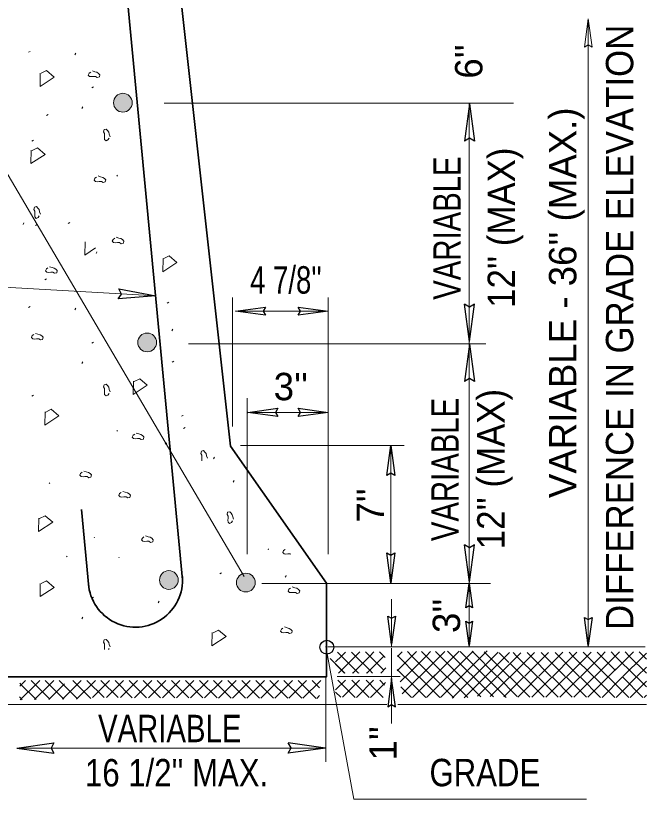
# Model space of a CAD drawing. Extents: x 124 to 525, y -471 to -16.
# Drawn here: x 334.84 to 363.63, y -257.12 to -221.36 of the extents above; entities that cross this region are included whole.
import ezdxf

# ---------------------------------------------------------------- set-up
doc = ezdxf.new("R2010")
doc.units = 0
doc.header["$LTSCALE"] = 0.5
doc.layers.add('1', color=7, linetype='Continuous', lineweight=13)

msp = doc.modelspace()

# ---------------------------------------------------------------- hatches: boundary and pattern name
at = {"layer": '1'}
for points in [[(339.3054, -225.3308, 1), (340.1609, -225.3308, 1)], [(340.4139, -236.2695, 1), (341.2695, -236.2695, 1)], [(342.2596, -247.1124, 1), (341.4041, -247.1124, 1)], [(345.774, -247.2302, 1), (344.9185, -247.2302, 1)]]:
    msp.add_hatch(color=256, dxfattribs=at).paths.add_polyline_path(points)

# ---------------------------------------------------------------- linework, layer by layer
at = {"layer": '1', "lineweight": 35}
for p, q in [((337.7191, -197.2417), (342.4547, -247.1071)), ((337.8419, -243.8926), (338.1741, -247.4547))]:
    msp.add_line(p, q, dxfattribs=at)
at = {"layer": '1'}
for p, q in [((316.4513, -198.0048), (345.2758, -246.9468)), ((360.9785, -221.5092), (360.9785, -250.1673)), ((341.6103, -225.3469), (357.5661, -225.3469)), ((355.5489, -225.3469), (355.5489, -236.3262)), ((321.5285, -233.0099), (341.2398, -234.1435)), ((341.2342, -234.1432), (341.2398, -234.1435)), ((344.7432, -234.217), (344.7432, -240.1117)), ((349.1086, -234.217), (349.1086, -245.9363)), ((344.8701, -234.8428), (349.1086, -234.8428)), ((342.7258, -236.3372), (356.3037, -236.3372)), ((355.5489, -236.3372), (355.5489, -247.2693)), ((345.4121, -238.8152), (345.4121, -245.9363)), ((345.4314, -239.4606), (349.1086, -239.4606)), ((345.0998, -240.9738), (352.5673, -240.9738)), ((351.9601, -240.9738), (351.9601, -247.2391)), ((337.1603, -246.0551), (337.1861, -246.0165)), ((346.0827, -247.2693), (356.5084, -247.2693)), ((355.5457, -247.2693), (355.5457, -250.1673)), ((352.0014, -250.1425), (352.0014, -247.9887)), ((339.0738, -250.2808), (339.0996, -250.2422)), ((349.0852, -250.1673), (363.5709, -250.1673)), ((352.0014, -250.2147), (352.0014, -253.6611)), ((349.7143, -250.5832), (349.5346, -250.4036)), ((349.5815, -251.3588), (350.3571, -250.5832)), ((350.4899, -251.3588), (349.7143, -250.5832)), ((350.3571, -250.5832), (350.173, -250.3992)), ((350.2242, -251.3588), (350.9998, -250.5832)), ((350.3571, -250.5832), (350.5437, -250.3966)), ((350.9998, -251.226), (350.3571, -250.5832)), ((350.9998, -250.5832), (350.8113, -250.3947)), ((350.9998, -250.5832), (351.1909, -250.3922)), ((351.6261, -251.2095), (350.9998, -250.5832)), ((350.9998, -251.226), (351.6261, -250.5998)), ((351.7098, -250.6505), (351.4497, -250.3903)), ((352.2586, -251.2527), (352.9281, -250.5832)), ((353.2283, -251.5262), (352.2646, -250.5625)), ((352.2708, -250.5977), (352.4853, -250.3833)), ((352.6308, -251.524), (353.5716, -250.5832)), ((352.9281, -250.5832), (352.7264, -250.3816)), ((352.9281, -250.5832), (353.1326, -250.3787)), ((353.8732, -251.5285), (352.9281, -250.5832)), ((353.2713, -251.5263), (354.2143, -250.5832)), ((353.5716, -250.5832), (353.3655, -250.3772)), ((353.5716, -250.5832), (353.7805, -250.3743)), ((354.5191, -251.5308), (353.5716, -250.5832)), ((353.9117, -251.5286), (355.0779, -250.3624)), ((354.2143, -250.5832), (354.0037, -250.3727)), ((354.2143, -250.5832), (354.4278, -250.3698)), ((356.0783, -252.4472), (354.2143, -250.5832)), ((354.2395, -252.4797), (356.3688, -250.3503)), ((354.5522, -251.5309), (355.7283, -250.3543)), ((356.6484, -252.449), (354.5564, -250.3588)), ((354.7591, -252.5059), (356.859, -250.406)), ((357.2367, -252.4706), (355.1327, -250.3684)), ((355.3141, -252.4892), (357.3868, -250.4165)), ((356.7951, -251.4843), (355.6773, -250.3664)), ((355.9261, -252.4151), (357.9082, -250.433)), ((357.3863, -251.5448), (356.2261, -250.3846)), ((357.0675, -250.5832), (356.9142, -250.43)), ((357.3578, -250.8736), (357.0675, -250.5832)), ((357.407, -251.5292), (358.353, -250.5832)), ((357.7102, -250.5832), (357.5526, -250.4256)), ((358.6737, -251.5468), (357.7102, -250.5832)), ((358.0757, -251.5032), (358.9957, -250.5832)), ((358.353, -250.5832), (358.1909, -250.4212)), ((358.353, -250.5832), (358.5173, -250.4189)), ((359.2772, -251.5076), (358.353, -250.5832)), ((358.7162, -251.5055), (359.6385, -250.5832)), ((358.9957, -250.5832), (358.8293, -250.4167)), ((358.9957, -250.5832), (359.1645, -250.4145)), ((359.9223, -251.5099), (358.9957, -250.5832)), ((359.3574, -251.5078), (360.282, -250.5832)), ((359.6385, -250.5832), (359.4677, -250.4124)), ((359.6385, -250.5832), (359.8117, -250.41)), ((360.5674, -251.5122), (359.6385, -250.5832)), ((359.9978, -251.5102), (360.9247, -250.5832)), ((360.282, -250.5832), (360.1067, -250.408)), ((360.282, -250.5832), (360.4597, -250.4056)), ((361.2132, -251.5145), (360.282, -250.5832)), ((360.6383, -251.5124), (361.5675, -250.5832)), ((360.9247, -250.5832), (360.745, -250.4036)), ((360.9247, -250.5832), (361.1069, -250.4011)), ((361.8583, -251.5168), (360.9247, -250.5832)), ((361.2788, -251.5147), (362.2102, -250.5832)), ((361.5675, -250.5832), (361.3834, -250.3992)), ((361.5675, -250.5832), (361.7542, -250.3966)), ((362.2102, -251.226), (361.5675, -250.5832)), ((362.2102, -250.5832), (362.0217, -250.3947)), ((362.2102, -250.5832), (362.4013, -250.3922)), ((362.2102, -251.226), (362.853, -250.5832)), ((363.1485, -251.5215), (362.2102, -250.5832)), ((362.5597, -251.5193), (363.4957, -250.5832)), ((362.853, -250.5832), (362.6601, -250.3903)), ((362.853, -250.5832), (363.0486, -250.3877)), ((363.6301, -251.3603), (362.853, -250.5832)), ((363.4957, -250.5832), (363.2984, -250.3859)), ((349.8708, -251.3568), (349.2022, -250.6881)), ((349.8472, -251.3588), (349.4457, -250.9574)), ((358.03, -251.5457), (357.4103, -250.9261)), ((349.5748, -251.3588), (349.577, -251.3567)), ((349.8665, -251.3588), (349.8623, -251.3547)), ((350.2176, -251.3588), (350.2242, -251.3522)), ((350.5093, -251.3588), (350.5007, -251.3502)), ((350.8603, -251.3588), (350.8715, -251.3477)), ((350.867, -251.3588), (350.9998, -251.226)), ((351.1327, -251.3588), (350.9998, -251.226)), ((351.5031, -251.3588), (351.5187, -251.3432)), ((351.5097, -251.3588), (351.7419, -251.1267)), ((352.5832, -251.5238), (352.2483, -251.189)), ((353.8993, -251.5343), (354.1082, -251.3254)), ((360.9661, -252.4635), (362.2602, -251.1693)), ((363.2001, -251.5217), (363.6301, -251.0917)), ((335.0952, -251.8914), (335.2933, -251.6933)), ((335.738, -251.8914), (335.5399, -251.6933)), ((335.738, -251.8914), (335.9361, -251.6933)), ((336.3807, -251.8914), (336.1827, -251.6933)), ((336.3807, -251.8914), (336.5788, -251.6933)), ((337.6503, -252.5182), (336.8254, -251.6933)), ((336.9722, -252.5563), (337.8352, -251.6933)), ((338.2651, -252.5133), (337.4451, -251.6933)), ((337.6226, -252.5487), (338.4779, -251.6933)), ((338.8718, -252.4773), (338.0878, -251.6933)), ((338.3392, -252.4755), (339.1214, -251.6933)), ((339.5169, -252.4797), (338.7306, -251.6933)), ((338.9797, -252.4777), (339.7642, -251.6933)), ((340.1628, -252.482), (339.3741, -251.6933)), ((339.6202, -252.4801), (340.4069, -251.6933)), ((340.8078, -252.4843), (340.0168, -251.6933)), ((340.2606, -252.4824), (341.0497, -251.6933)), ((341.176, -252.2097), (340.6596, -251.6933)), ((341.176, -252.2097), (341.6924, -251.6933)), ((342.0979, -252.489), (341.3023, -251.6933)), ((341.5415, -252.4869), (342.3352, -251.6933)), ((342.743, -252.4913), (341.9451, -251.6933)), ((342.1819, -252.4892), (342.9779, -251.6933)), ((343.3881, -252.4937), (342.5878, -251.6933)), ((342.8232, -252.4916), (343.6214, -251.6933)), ((344.0332, -252.4959), (343.2306, -251.6933)), ((343.4636, -252.4939), (344.2642, -251.6933)), ((344.679, -252.4982), (343.8741, -251.6933)), ((344.1041, -252.4962), (344.9069, -251.6933)), ((345.3241, -252.5006), (344.5168, -251.6933)), ((344.7445, -252.4985), (345.5497, -251.6933)), ((345.676, -252.2097), (345.1596, -251.6933)), ((345.676, -252.2097), (346.1924, -251.6933)), ((346.6142, -252.5052), (345.8023, -251.6933)), ((346.0254, -252.5031), (346.8352, -251.6933)), ((347.2593, -252.5076), (346.4451, -251.6933)), ((346.6658, -252.5054), (347.4779, -251.6933)), ((347.9044, -252.5099), (347.0878, -251.6933)), ((347.307, -252.5077), (348.1214, -251.6933)), ((348.5494, -252.5122), (347.7306, -251.6933)), ((347.9474, -252.5101), (348.7642, -251.6933)), ((348.7143, -252.0336), (348.3741, -251.6933)), ((348.9911, -251.5232), (348.9911, -255.4119)), ((349.4457, -252.1307), (349.8934, -251.683)), ((352.3849, -251.5073), (349.511, -251.5073)), ((350.3306, -252.4656), (349.548, -251.683)), ((349.7557, -252.4635), (350.5362, -251.683)), ((350.9757, -252.4679), (350.1907, -251.683)), ((350.3961, -252.4658), (351.1789, -251.683)), ((351.3276, -252.1771), (350.8335, -251.683)), ((351.6773, -251.9034), (351.4568, -251.683)), ((352.3907, -251.7567), (352.6131, -251.5343)), ((352.4832, -252.307), (353.2558, -251.5343)), ((353.556, -252.4772), (352.6131, -251.5343)), ((352.9586, -252.4751), (353.8993, -251.5343)), ((354.201, -252.4796), (353.2558, -251.5343)), ((353.599, -252.4774), (354.5421, -251.5343)), ((354.8468, -252.4819), (353.8993, -251.5343)), ((355.4808, -252.473), (354.5421, -251.5343)), ((356.4965, -252.4331), (357.3952, -251.5343)), ((357.7398, -252.4236), (356.8225, -251.5062)), ((357.1226, -252.4497), (358.038, -251.5343)), ((358.038, -252.1771), (357.3952, -251.5343)), ((358.038, -252.1771), (358.6807, -251.5343)), ((358.9599, -252.4563), (358.038, -251.5343)), ((358.4035, -252.4543), (359.3235, -251.5343)), ((359.605, -252.4587), (358.6807, -251.5343)), ((359.0439, -252.4566), (359.9663, -251.5343)), ((360.2501, -252.461), (359.3235, -251.5343)), ((359.6852, -252.4589), (360.6097, -251.5343)), ((360.8952, -252.4632), (359.9663, -251.5343)), ((360.3256, -252.4612), (361.2525, -251.5343)), ((361.541, -252.4656), (360.6097, -251.5343)), ((362.1861, -252.4679), (361.2525, -251.5343)), ((361.6065, -252.4658), (362.538, -251.5343)), ((362.538, -252.1771), (361.8952, -251.5343)), ((362.538, -252.1771), (363.1807, -251.5343)), ((363.4762, -252.4726), (362.538, -251.5343)), ((362.8874, -252.4704), (363.6301, -251.7277)), ((363.6301, -251.9837), (363.1807, -251.5343)), ((335.024, -251.9627), (335.0952, -251.8914)), ((335.0489, -252.5804), (335.738, -251.8914)), ((335.7032, -252.569), (336.3807, -251.8914)), ((336.3807, -252.5342), (335.738, -251.8914)), ((336.3807, -252.5342), (337.0235, -251.8914)), ((337.0348, -252.5456), (336.3807, -251.8914)), ((337.0235, -251.8914), (337.0682, -251.8467)), ((337.0593, -251.9272), (337.0235, -251.8914)), ((351.3276, -252.1771), (351.7167, -251.7879)), ((352.9109, -252.4749), (352.4228, -251.9868)), ((335.1399, -252.5788), (335.006, -252.445)), ((340.901, -252.4847), (341.176, -252.2097)), ((341.4529, -252.4867), (341.176, -252.2097)), ((345.3849, -252.5008), (345.676, -252.2097)), ((345.9692, -252.5029), (345.676, -252.2097)), ((348.5879, -252.5123), (348.7123, -252.3879)), ((349.6848, -252.4632), (349.4457, -252.2242)), ((351.0365, -252.4682), (351.3276, -252.1771)), ((351.6207, -252.4702), (351.3276, -252.1771)), ((357.763, -252.452), (358.038, -252.1771)), ((358.3149, -252.454), (358.038, -252.1771)), ((362.2469, -252.4682), (362.538, -252.1771)), ((362.8312, -252.4702), (362.538, -252.1771)), ((363.5278, -252.4727), (363.6301, -252.3705)), ((324.3932, -252.7917), (351.788, -252.7917)), ((336.3574, -252.5575), (336.3807, -252.5342)), ((336.4033, -252.5567), (336.3807, -252.5342)), ((352.2787, -252.7917), (356.485, -252.7917)), ((356.4683, -252.7917), (363.6301, -252.7917)), ((334.8847, -254.7802), (348.8527, -254.7802))]:
    msp.add_line(p, q, dxfattribs=at)
at = {"layer": '1', "lineweight": 25}
for p, q in [((355.5567, -225.3797), (355.3227, -227.0827)), ((355.5567, -225.3797), (355.7907, -227.0827)), ((355.5567, -236.2322), (355.3227, -234.5292)), ((355.5567, -236.2322), (355.7907, -234.5292)), ((355.5567, -236.3441), (355.3227, -238.0471)), ((355.5567, -236.3441), (355.7907, -238.0471)), ((355.5567, -247.215), (355.3227, -245.512)), ((355.5567, -247.215), (355.7907, -245.512)), ((334.885, -254.781), (336.588, -254.547)), ((348.9833, -254.7793), (347.2803, -254.5453)), ((334.885, -254.781), (336.588, -255.015)), ((348.9833, -254.7793), (347.2803, -255.0133))]:
    msp.add_line(p, q, dxfattribs=at)
at = {"layer": '1', "lineweight": 35}
for points in [[(341.5271, -212.8758), (344.6457, -241.0068), (349.0222, -247.2577)], [(349.0315, -247.2933), (349.0289, -251.5289), (324.0933, -251.5325)]]:
    msp.add_lwpolyline(points, dxfattribs=at)
at = {"layer": '1'}
for points in [[(360.9785, -221.5133), (360.9785, -221.5092), (361.1511, -222.7927), (360.9785, -222.6939), (360.8059, -222.7927), (360.9785, -221.5092)], [(335.4239, -223.032), (335.4971, -222.9885), (335.5004, -222.9886)], [(337.5377, -223.1404), (337.5809, -223.0671), (337.5809, -223.0637)], [(335.9641, -223.9783), (335.9519, -224.5862), (336.597, -224.1644), (336.2494, -223.8666), (336.0013, -223.9906)], [(338.3398, -223.8822), (338.4516, -223.9195), (338.5507, -223.9441), (338.6254, -223.9935), (338.6874, -224.0558), (338.6625, -224.155), (338.5635, -224.1798), (338.4887, -224.1302), (338.3897, -224.1304), (338.3027, -224.1426), (338.2159, -224.1302), (338.1541, -224.0683), (338.1912, -223.9812), (338.2653, -223.9317)], [(338.3217, -224.6542), (338.3948, -224.6107), (338.3982, -224.6107)], [(337.9094, -225.5173), (337.8662, -225.5905), (337.8661, -225.5938)], [(336.2458, -225.9194), (336.319, -225.8759), (336.3223, -225.876)], [(339.1492, -226.8821), (339.1121, -226.7705), (339.087, -226.6712), (339.0376, -226.5967), (338.9753, -226.5345), (338.8762, -226.5595), (338.8514, -226.6588), (338.9008, -226.7335), (338.9008, -226.8324), (338.8885, -226.9195), (338.9008, -227.0061), (338.963, -227.0683), (339.0499, -227.031), (339.0996, -226.9567)], [(335.5782, -227.0817), (335.6514, -227.0382), (335.6547, -227.0383)], [(335.5465, -227.5037), (335.5346, -228.1114), (336.1794, -227.6895), (335.8322, -227.3917), (335.584, -227.5157)], [(338.6027, -228.6757), (338.7144, -228.713), (338.8136, -228.7376), (338.8882, -228.787), (338.9502, -228.8493), (338.9253, -228.9485), (338.8263, -228.9733), (338.7515, -228.9237), (338.6524, -228.9239), (338.5655, -228.9361), (338.4787, -228.9237), (338.4169, -228.8618), (338.454, -228.7747), (338.5282, -228.7252)], [(339.458, -228.6795), (339.4797, -228.6429), (339.4797, -228.6412)], [(335.9667, -230.4227), (335.9297, -230.311), (335.9048, -230.2117), (335.8553, -230.1372), (335.7933, -230.0752), (335.694, -230.1001), (335.6691, -230.1993), (335.7187, -230.2737), (335.7187, -230.3729), (335.7064, -230.46), (335.7187, -230.5466), (335.7809, -230.6087), (335.8677, -230.5715), (335.9172, -230.4972)], [(335.1733, -230.8878), (335.2167, -230.8148), (335.2164, -230.8113)], [(335.7457, -230.9313), (335.8189, -230.8878), (335.8222, -230.888)], [(337.2363, -230.8453), (337.3095, -230.8018), (337.3128, -230.802)], [(338.0046, -231.6743), (337.9924, -232.2823), (338.4842, -231.9605)], [(339.4332, -231.4692), (339.5449, -231.5065), (339.6441, -231.5311), (339.7188, -231.5805), (339.7808, -231.6428), (339.7559, -231.742), (339.6568, -231.7668), (339.582, -231.7172), (339.483, -231.7174), (339.396, -231.7296), (339.3092, -231.7172), (339.2474, -231.6552), (339.2845, -231.5683), (339.3587, -231.5187)], [(338.507, -232.2186), (338.5503, -232.1455), (338.5502, -232.1422)], [(341.5655, -232.4351), (341.5532, -233.0431), (342.1984, -232.6213), (341.8508, -232.3235), (341.6028, -232.4474)], [(336.3886, -232.8167), (336.5004, -232.854), (336.5995, -232.8787), (336.6742, -232.9281), (336.7362, -232.9904), (336.7113, -233.0896), (336.6122, -233.1143), (336.5374, -233.0648), (336.4384, -233.0649), (336.3514, -233.0771), (336.2647, -233.0648), (336.2028, -233.0027), (336.2399, -232.9158), (336.3141, -232.8662)], [(336.1682, -233.4067), (336.2414, -233.3632), (336.2447, -233.3632)], [(341.75, -234.4764), (341.8232, -234.4329), (341.8265, -234.433)], [(335.4239, -234.6747), (335.4971, -234.6312), (335.5004, -234.6314)], [(337.5377, -234.7832), (337.5809, -234.7099), (337.5809, -234.7065)], [(341.9698, -235.7341), (342.0132, -235.661), (342.0129, -235.6576)], [(335.7407, -235.8608), (335.8524, -235.8981), (335.9516, -235.9227), (336.0263, -235.9722), (336.0883, -236.0345), (336.0633, -236.1337), (335.9643, -236.1585), (335.8895, -236.1088), (335.7905, -236.1091), (335.7035, -236.1213), (335.6167, -236.1088), (335.5549, -236.0468), (335.592, -235.9598), (335.6662, -235.9104)], [(338.3217, -236.297), (338.3948, -236.2535), (338.3982, -236.2536)], [(337.9094, -237.1602), (337.8662, -237.2333), (337.8661, -237.2367)], [(341.98, -237.1655), (342.0532, -237.122), (342.0565, -237.1222)], [(340.2159, -238.0367), (340.2037, -238.6447), (340.8488, -238.2228), (340.5012, -237.9251), (340.2532, -238.049)], [(339.1492, -238.5249), (339.1121, -238.4133), (339.087, -238.314), (339.0376, -238.2396), (338.9753, -238.1772), (338.8762, -238.2023), (338.8514, -238.3017), (338.9008, -238.3762), (338.9008, -238.4752), (338.8885, -238.5623), (338.9008, -238.6489), (338.963, -238.7111), (339.0499, -238.6738), (339.0996, -238.5995)], [(335.5782, -238.7245), (335.6514, -238.681), (335.6547, -238.6811)], [(336.1805, -239.4349), (336.1686, -240.0427), (336.8134, -239.6207), (336.4663, -239.3229), (336.218, -239.4469)], [(342.4024, -239.6408), (342.4756, -239.5973), (342.4789, -239.5975)], [(339.458, -240.3222), (339.4797, -240.2857), (339.4797, -240.284)], [(342.5065, -240.2032), (342.5797, -240.1598), (342.583, -240.1598)], [(340.3455, -240.4047), (340.4572, -240.4419), (340.5564, -240.4667), (340.631, -240.5161), (340.6931, -240.5784), (340.6682, -240.6776), (340.5691, -240.7024), (340.4943, -240.6527), (340.3952, -240.6529), (340.3083, -240.6652), (340.2215, -240.6527), (340.1597, -240.5907), (340.1968, -240.5037), (340.2709, -240.4543)], [(341.6582, -240.909), (341.7312, -240.8655), (341.7347, -240.8656)], [(343.5919, -241.5569), (343.5548, -241.4452), (343.5297, -241.3459), (343.4803, -241.2716), (343.418, -241.2092), (343.3189, -241.2343), (343.2942, -241.3337), (343.3436, -241.4082), (343.3436, -241.5072), (343.3313, -241.5943), (343.3422, -241.6713)], [(343.8759, -241.5797), (343.9192, -241.5065), (343.9192, -241.503)], [(337.9509, -242.1449), (338.0627, -242.1822), (338.1618, -242.2068), (338.2364, -242.2562), (338.2985, -242.3186), (338.2736, -242.4177), (338.1745, -242.4426), (338.0997, -242.3929), (338.0007, -242.3932), (337.9137, -242.4053), (337.8269, -242.3929), (337.7652, -242.3309), (337.8023, -242.2439), (337.8764, -242.1945)], [(336.3729, -242.714), (336.3946, -242.6775), (336.3946, -242.6757)], [(344.8101, -242.5687), (344.7668, -242.6419), (344.7667, -242.6453)], [(339.7284, -243.0684), (339.8402, -243.1058), (339.9393, -243.1304), (340.014, -243.1798), (340.076, -243.2422), (340.0511, -243.3413), (339.9521, -243.3662), (339.8773, -243.3165), (339.7783, -243.3167), (339.6912, -243.3289), (339.6045, -243.3165), (339.5427, -243.2545), (339.5797, -243.1675), (339.6539, -243.1181)], [(335.8961, -244.2927), (335.8839, -244.9008), (336.529, -244.479), (336.1814, -244.1812), (335.9333, -244.3052)], [(344.7862, -244.342), (344.749, -244.2304), (344.724, -244.1311), (344.6745, -244.0567), (344.6122, -243.9944), (344.5132, -244.0195), (344.4884, -244.1188), (344.5378, -244.1934), (344.5378, -244.2923), (344.5255, -244.3794), (344.5378, -244.466), (344.6, -244.5282), (344.6869, -244.4909), (344.7366, -244.4165)], [(338.4152, -245.1927), (338.4368, -245.1562), (338.4368, -245.1545)], [(340.7704, -245.0982), (340.8822, -245.1355), (340.9813, -245.1602), (341.056, -245.2096), (341.118, -245.2719), (341.0931, -245.3711), (340.9941, -245.3959), (340.9192, -245.3462), (340.8202, -245.3464), (340.7332, -245.3587), (340.6465, -245.3462), (340.5847, -245.2842), (340.6217, -245.1972), (340.6959, -245.1478)], [(346.3587, -245.7309), (346.3803, -245.6942), (346.3804, -245.6927)], [(347.3957, -245.9332), (347.3649, -245.9128), (347.2659, -245.913), (347.1789, -245.9252), (347.0921, -245.9128), (347.0303, -245.8508), (347.0674, -245.7638), (347.1415, -245.7143)], [(339.5449, -246.1059), (339.5666, -246.0694), (339.5666, -246.0677)], [(344.1601, -246.8271), (344.2332, -246.7836), (344.2366, -246.7837)], [(347.1434, -246.9884), (347.1867, -246.9149), (347.1867, -246.9116)], [(335.9641, -247.2638), (335.9519, -247.8719), (336.597, -247.45), (336.2494, -247.1522), (336.0013, -247.2763)], [(347.4648, -247.4287), (347.5766, -247.466), (347.6757, -247.4907), (347.7504, -247.5401), (347.8124, -247.6024), (347.7875, -247.7016), (347.6885, -247.7264), (347.6137, -247.6767), (347.5147, -247.6769), (347.4277, -247.6892), (347.3409, -247.6767), (347.2791, -247.6147), (347.3162, -247.5277), (347.3903, -247.4783)], [(338.3217, -247.9398), (338.3948, -247.8962), (338.3982, -247.8964)], [(341.3828, -248.0815), (341.3396, -248.1547), (341.3395, -248.158)], [(337.9094, -248.803), (337.8662, -248.8762), (337.8661, -248.8795)], [(343.8115, -249.5067), (343.7993, -250.1147), (344.4444, -249.6928), (344.0968, -249.3951), (343.8487, -249.5191)], [(347.1172, -249.2551), (347.2289, -249.2924), (347.3281, -249.3171), (347.4027, -249.3665), (347.4647, -249.4288), (347.4398, -249.528), (347.3408, -249.5528), (347.266, -249.5032), (347.167, -249.5033), (347.08, -249.5156), (346.9932, -249.5032), (346.9314, -249.4412), (346.9685, -249.3542), (347.0427, -249.3047)], [(339.1492, -250.1677), (339.1121, -250.0561), (339.087, -249.9567), (339.0376, -249.8824), (338.9753, -249.8201), (338.8762, -249.8452), (338.8514, -249.9445), (338.9008, -250.0191), (338.9008, -250.118), (338.8885, -250.2052), (338.8995, -250.2822)], [(349.0026, -250.1521), (350.2761, -257.1198), (360.8942, -257.1198)], [(349.4457, -250.8518), (349.7143, -250.5832), (349.8965, -250.4011)], [(363.6301, -250.7176), (363.4957, -250.5832), (363.6301, -250.4489)], [(335.7716, -252.5677), (335.0952, -251.8914), (335.029, -251.8252)]]:
    msp.add_lwpolyline(points, dxfattribs=at)
at = {"layer": '1', "lineweight": 25}
for points in [[(355.7907, -227.0827), (355.5542, -226.9509), (355.3227, -227.0827)], [(355.7907, -234.5292), (355.5542, -234.6609), (355.3227, -234.5292)], [(344.8746, -234.8428), (344.8701, -234.8428), (346.2392, -234.6587), (346.1338, -234.8428), (346.2392, -235.027), (344.8701, -234.8428)], [(349.1041, -234.8428), (349.1086, -234.8428), (347.7394, -235.027), (347.8448, -234.8428), (347.7394, -234.6587), (349.1086, -234.8428)], [(355.7907, -238.0471), (355.5542, -237.9153), (355.3227, -238.0471)], [(345.4359, -239.4606), (345.4314, -239.4606), (346.8006, -239.2764), (346.6952, -239.4606), (346.8006, -239.6447), (345.4314, -239.4606)], [(349.1041, -239.4606), (349.1086, -239.4606), (347.7394, -239.6447), (347.8448, -239.4606), (347.7394, -239.2764), (349.1086, -239.4606)], [(351.9601, -240.9783), (351.9601, -240.9738), (352.1442, -242.343), (351.9601, -242.2376), (351.7759, -242.343), (351.9601, -240.9738)], [(355.7907, -245.512), (355.5542, -245.6437), (355.3227, -245.512)], [(351.9601, -247.2346), (351.9601, -247.2391), (351.7759, -245.8699), (351.9601, -245.9753), (352.1442, -245.8699), (351.9601, -247.2391)], [(355.5457, -247.273), (355.5457, -247.2693), (355.6953, -248.3818), (355.5457, -248.2961), (355.3962, -248.3818), (355.5457, -247.2693)], [(352.0014, -250.0339), (352.0014, -250.0381), (351.8288, -248.7545), (352.0014, -248.8533), (352.1741, -248.7545), (352.0014, -250.0381)], [(360.9785, -250.0957), (360.9785, -250.0998), (360.8059, -248.8162), (360.9785, -248.9151), (361.1511, -248.8162), (360.9785, -250.0998)], [(355.5457, -250.1017), (355.5457, -250.1053), (355.3962, -248.9928), (355.5457, -249.0786), (355.6953, -248.9928), (355.5457, -250.1053)], [(352.0014, -251.6159), (352.0014, -251.6118), (351.8288, -252.8953), (352.0014, -252.7965), (352.1741, -252.8953), (352.0014, -251.6118)], [(336.588, -254.547), (336.4563, -254.7834), (336.588, -255.015)], [(347.2803, -255.0133), (347.4121, -254.7769), (347.2803, -254.5453)]]:
    msp.add_lwpolyline(points, dxfattribs=at)
msp.add_lwpolyline([(341.2398, -234.1435), (339.5187, -234.2842), (339.6623, -234.0613), (339.5427, -233.8245)], close=True, dxfattribs=at)
at = {"layer": '1'}
for centre in [(339.7332, -225.3308), (340.8417, -236.2695), (341.8318, -247.1124), (345.3463, -247.2302)]:
    msp.add_circle(centre, 0.4278, dxfattribs=at)
at = {"layer": '1', "lineweight": 35}
msp.add_arc((340.3047, -247.1122), 2.151, 184.32754, 4.4397, dxfattribs=at)
at = {"layer": '1', "lineweight": 25}
msp.add_arc((349.0426, -250.1801), 0.316, 0, 359.99998, dxfattribs=at)

# ---------------------------------------------------------------- texts
at = {"layer": '1'}
for s, width, p in [('DIFFERENCE IN GRADE ELEVATION', 0.95, (363.0331, -249.3904)), ("12'' (MAX)", 0.95, (357.6347, -234.6917)), ('VARIABLE', 0.8, (355.1598, -234.3233)), ("12'' (MAX)", 0.95, (357.157, -245.7056)), ('VARIABLE', 0.8, (355.0644, -245.3382))]:
    msp.add_text(s, height=1.25, rotation=90, dxfattribs=dict(at, width=width)).set_placement(p)
for s, p in [("6''", (356.1461, -224.2331)), ("VARIABLE - 36'' (MAX.)", (360.435, -243.3727)), ("7''", (351.6563, -244.4952)), ("3''", (355.127, -249.53)), ("1''", (352.2304, -255.3473))]:
    msp.add_text(s, height=1.25, rotation=90, dxfattribs=at).set_placement(p)
for s, width, p in [("4 7/8''", 0.75, (345.5447, -234.0417)), ('VARIABLE', 0.8, (338.6007, -254.5132)), ("16 1/2'' MAX.", 0.85, (338.0046, -256.5302)), ('GRADE', 0.85, (353.7309, -256.5227))]:
    msp.add_text(s, height=1.25, dxfattribs=dict(at, width=width)).set_placement(p)
msp.add_text("3''", height=1.25, dxfattribs=at).set_placement((346.617, -238.9082))

doc.saveas('drawing.dxf')
